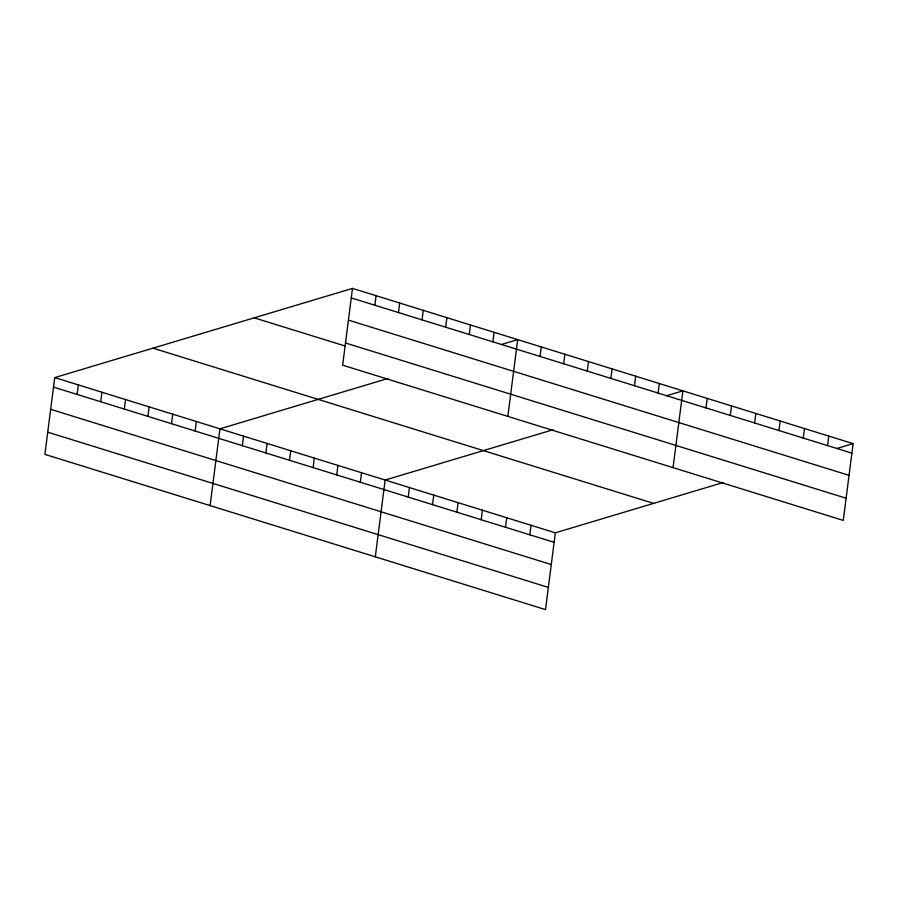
<?xml version="1.0" encoding="UTF-8"?>
<svg xmlns="http://www.w3.org/2000/svg" width="898" height="898" viewBox="0 0 898 898"><rect width="100%" height="100%" fill="white"/><g stroke="black" fill="none" stroke-linecap="round" stroke-linejoin="round"><path stroke-width="1.35" d="M352.487 288.393L342.654 365.183L843.267 520.402L853.1 443.623L352.487 288.393L54.733 377.598L44.9 454.377L545.513 609.607L555.346 532.817L723.283 482.507M77.116 394.435L78.339 384.916M100.722 401.754L101.934 392.235M124.317 409.073L125.54 399.554M147.923 416.391L149.135 406.873M171.518 423.71L172.742 414.18M195.113 431.029L196.336 421.499M210.098 505.608L219.943 428.817L387.88 378.507M242.314 445.655L243.538 436.136M265.92 452.974L267.144 443.455M289.515 460.292L290.739 450.774M313.121 467.611L314.345 458.092M336.716 474.93L337.94 465.411M374.87 305.23L376.094 295.711M360.322 482.248L361.535 472.73M398.465 312.549L399.689 303.03M375.308 556.827L385.141 480.048L553.078 429.738M422.071 319.868L423.284 310.349M408.231 497.099L409.454 487.58M445.666 327.186L446.89 317.668M432.555 504.642L433.768 495.124M469.272 334.505L470.485 324.986M456.869 512.186L458.081 502.667M492.867 341.824L494.091 332.305M481.182 519.717L482.406 510.199M507.853 416.403L517.686 339.624L501.309 344.529M505.495 527.261L506.719 517.742M540.068 356.461L541.292 346.942M529.809 534.804L531.032 525.285M563.675 363.78L564.887 354.25M587.27 371.099L588.493 361.568M610.876 378.417L612.088 368.887M634.471 385.725L635.694 376.206M658.077 393.043L659.289 383.525M673.051 467.622L682.895 390.843L666.518 395.749M705.985 407.905L707.209 398.386M730.299 415.448L731.522 405.918M754.623 422.98L755.835 413.462M778.936 430.524L780.149 421.005M803.25 438.067L804.473 428.537M827.563 445.599L828.787 436.08M836.723 448.529L853.1 443.623M351.264 297.923L851.876 453.142M348.424 320.115L849.037 475.334M345.494 342.98L846.107 498.21M254.235 317.836L344.697 345.887M152.997 348.166L653.609 503.385M54.733 377.598L555.346 532.817M53.521 387.117L554.133 542.336M50.67 409.32L551.282 564.539M47.74 432.185L548.352 587.404"/></g></svg>
